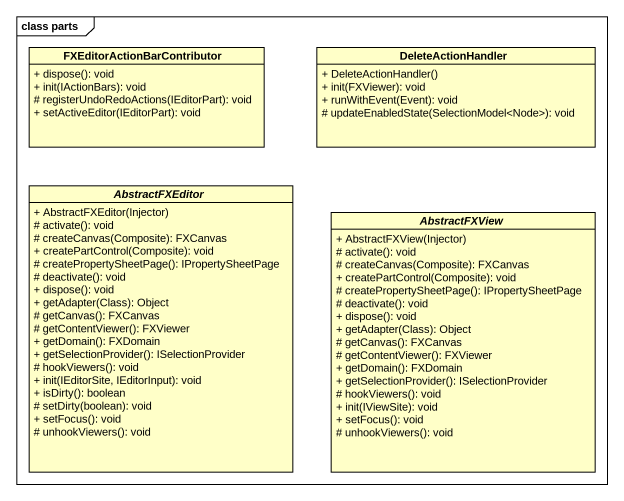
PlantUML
@startuml
mainframe class parts
hide circle
hide empty members
skinparam classAttributeIconSize 0
class FXEditorActionBarContributor #FFFFC8 {
  + dispose(): void
  + init(IActionBars): void
  # registerUndoRedoActions(IEditorPart): void
  + setActiveEditor(IEditorPart): void
}
class DeleteActionHandler #FFFFC8 {
  + DeleteActionHandler()
  + init(FXViewer): void
  + runWithEvent(Event): void
  # updateEnabledState(SelectionModel<Node>): void
}
abstract class AbstractFXEditor #FFFFC8 {
  + AbstractFXEditor(Injector)
  # activate(): void
  # createCanvas(Composite): FXCanvas
  + createPartControl(Composite): void
  # createPropertySheetPage(): IPropertySheetPage
  # deactivate(): void
  + dispose(): void
  + getAdapter(Class): Object
  # getCanvas(): FXCanvas
  # getContentViewer(): FXViewer
  + getDomain(): FXDomain
  + getSelectionProvider(): ISelectionProvider
  # hookViewers(): void
  + init(IEditorSite, IEditorInput): void
  + isDirty(): boolean
  # setDirty(boolean): void
  + setFocus(): void
  # unhookViewers(): void
}
abstract class AbstractFXView #FFFFC8 {
  + AbstractFXView(Injector)
  # activate(): void
  # createCanvas(Composite): FXCanvas
  + createPartControl(Composite): void
  # createPropertySheetPage(): IPropertySheetPage
  # deactivate(): void
  + dispose(): void
  + getAdapter(Class): Object
  # getCanvas(): FXCanvas
  # getContentViewer(): FXViewer
  + getDomain(): FXDomain
  + getSelectionProvider(): ISelectionProvider
  # hookViewers(): void
  + init(IViewSite): void
  + setFocus(): void
  # unhookViewers(): void
}
@enduml
